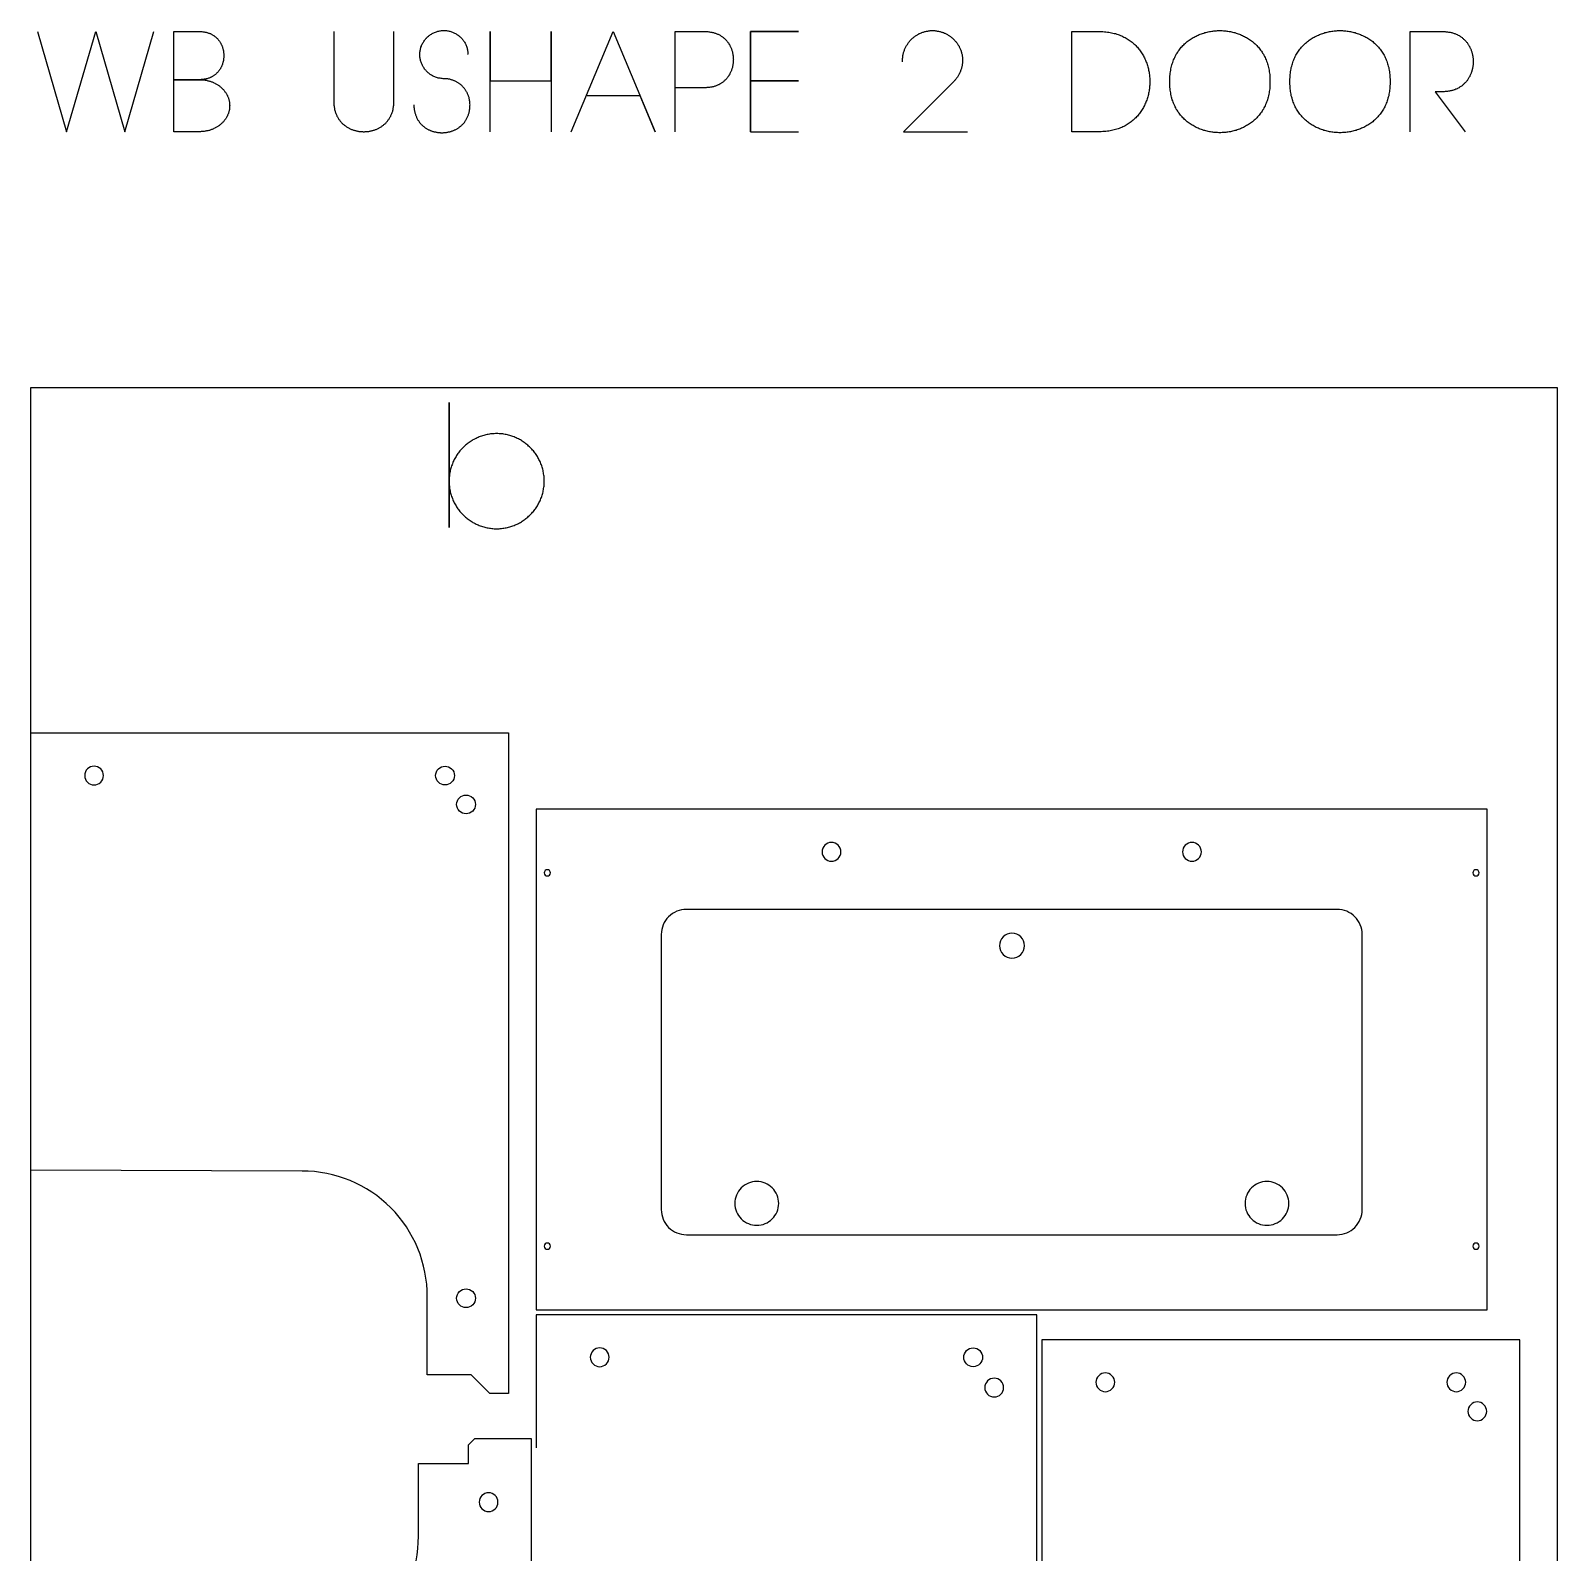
# Model space of a CAD drawing. Extents: x -841 to 6211, y -469 to 2808.
# Drawn here: x 2499 to 3719, y 1509 to 2725 of the extents above; entities that cross this region are included whole.
import ezdxf

# ---------------------------------------------------------------- set-up
doc = ezdxf.new("R2010")
doc.units = 0
for name, color, linetype in [('DEFAULT_LAYER', 1, 'CONTINUOUS'), ('T5_LOGOLAYER_2', 18, 'CONTINUOUS'), ('T5_LOGOLAYER_20', 18, 'CONTINUOUS')]:
    doc.layers.add(name, color=color, linetype=linetype)

msp = doc.modelspace()

# ---------------------------------------------------------------- linework, layer by layer
at = {"layer": 'DEFAULT_LAYER'}
msp.add_lwpolyline([(2498.7, 2164), (2880.7, 2164), (2880.7, 1636), (2865.7, 1636), (2850.7, 1651), (2815.7, 1651), (2815.7, 1713.5, 0.415484), (2715.7, 1813.9), (2498.7, 1814.6)], format="xyb", dxfattribs=at)
for points in [[(2549.5, 2137.5, 0.414214), (2542, 2130, 0.414214), (2549.5, 2122.5, 0.414214), (2557, 2130, 0.414214)], [(2829.9, 2122.5, -0.414214), (2822.4, 2130, -0.414214), (2829.9, 2137.5, -0.414214), (2837.4, 2130, -0.414214)], [(2846.7, 2099.4, -0.414214), (2839.2, 2106.9, -0.414214), (2846.7, 2114.4, -0.414214), (2854.2, 2106.9, -0.414214)], [(3138.7, 2076.5, 0.414214), (3131.2, 2069, 0.414214), (3138.7, 2061.5, 0.414214), (3146.2, 2069, 0.414214)], [(3426.7, 2076.5, 0.414214), (3419.2, 2069, 0.414214), (3426.7, 2061.5, 0.414214), (3434.2, 2069, 0.414214)], [(2911.7, 2054.7, 0.414214), (2909.2, 2052.2, 0.414214), (2911.7, 2049.7, 0.414214), (2914.2, 2052.2, 0.414214)], [(3653.7, 2054.7, 0.414214), (3651.2, 2052.2, 0.414214), (3653.7, 2049.7, 0.414214), (3656.2, 2052.2, 0.414214)], [(3022.8, 1763), (3542.7, 1763, 0.414214), (3562.7, 1783), (3562.7, 2003, 0.415222), (3542.7, 2023), (3022.7, 2023, 0.414214), (3002.7, 2003), (3002.7, 1783, 0.415288)], [(3282.9, 2004, 0.414214), (3272.9, 1994, 0.414214), (3282.9, 1984, 0.414214), (3292.9, 1994, 0.414214)], [(3079, 1805.5, 0.414214), (3061.5, 1788, 0.414214), (3079, 1770.5, 0.414214), (3096.5, 1788, 0.414214)], [(3486.6, 1805.5, 0.414214), (3469.1, 1788, 0.414214), (3486.6, 1770.5, 0.414214), (3504.1, 1788, 0.414214)], [(2911.7, 1756.3, 0.414214), (2909.2, 1753.8, 0.414214), (2911.7, 1751.3, 0.414214), (2914.2, 1753.8, 0.414214)], [(3653.7, 1756.3, 0.414214), (3651.2, 1753.8, 0.414214), (3653.7, 1751.3, 0.414214), (3656.2, 1753.8, 0.414214)], [(2846.7, 1704.7, -0.414214), (2839.2, 1712.2, -0.414214), (2846.7, 1719.7, -0.414214), (2854.2, 1712.2, -0.414214)], [(2953.5, 1672.5, 0.414214), (2946, 1665, 0.414214), (2953.5, 1657.5, 0.414214), (2961, 1665, 0.414214)], [(3251.9, 1672.5, -0.414214), (3259.4, 1665, -0.414214), (3251.9, 1657.5, -0.414214), (3244.4, 1665, -0.414214)], [(3268.7, 1648.3, 0.414214), (3261.2, 1640.8, 0.414214), (3268.7, 1633.3, 0.414214), (3276.2, 1640.8, 0.414214)], [(3357.5, 1652.5, 0.414214), (3350, 1645, 0.414214), (3357.5, 1637.5, 0.414214), (3365, 1645, 0.414214)], [(3637.9, 1652.5, 0.414214), (3630.4, 1645, 0.414214), (3637.9, 1637.5, 0.414214), (3645.4, 1645, 0.414214)], [(3654.7, 1629.3, 0.414214), (3647.2, 1621.8, 0.414214), (3654.7, 1614.3, 0.414214), (3662.2, 1621.8, 0.414214)], [(2864.7, 1556.7, 0.414214), (2857.2, 1549.2, 0.414214), (2864.7, 1541.7, 0.414214), (2872.2, 1549.2, 0.414214)]]:
    msp.add_lwpolyline(points, format="xyb", close=True, dxfattribs=at)
for points in [[(2902.7, 1703), (3662.7, 1703), (3662.7, 2103), (2902.7, 2103)], [(3306.7, 1169), (3688.7, 1169), (3688.7, 1679), (3306.7, 1679)]]:
    msp.add_lwpolyline(points, close=True, dxfattribs=at)
msp.add_lwpolyline([(2902.8, 1186), (3302.6, 1186), (3302.7, 1699), (2902.7, 1699), (2902.7, 1592.7)], dxfattribs=at)
at = {"layer": 'T5_LOGOLAYER_2'}
for points in [[(2504.4, 2724.6), (2527.6, 2644.6), (2550.8, 2724.6), (2574, 2644.6), (2597.2, 2724.6)], [(2741.1, 2724.6), (2741.1, 2668.6), (2741.1, 2667.9), (2741.1, 2667.2), (2741.1, 2666.4), (2741.2, 2665.7), (2741.3, 2665), (2741.4, 2664.3), (2741.5, 2663.7), (2741.6, 2663), (2741.7, 2662.4), (2741.9, 2661.7), (2742.1, 2661.1), (2742.2, 2660.5), (2742.4, 2659.9), (2742.7, 2659.3), (2742.9, 2658.7), (2743.1, 2658.1), (2743.4, 2657.6), (2743.6, 2657), (2743.9, 2656.5), (2744.2, 2656), (2744.5, 2655.5), (2744.8, 2655), (2745.1, 2654.5), (2745.5, 2654), (2745.8, 2653.5), (2746.2, 2653.1), (2746.6, 2652.6), (2746.9, 2652.2), (2747.3, 2651.8), (2747.7, 2651.4), (2748.1, 2651), (2748.6, 2650.6), (2749, 2650.3), (2749.4, 2649.9), (2749.9, 2649.6), (2750.3, 2649.2), (2750.8, 2648.9), (2751.2, 2648.6), (2751.7, 2648.3), (2752.2, 2648), (2752.7, 2647.7), (2753.2, 2647.5), (2753.7, 2647.2), (2754.2, 2647), (2754.7, 2646.7), (2755.2, 2646.5), (2755.7, 2646.3), (2756.2, 2646.1), (2756.8, 2645.9), (2757.3, 2645.8), (2757.8, 2645.6), (2758.4, 2645.5), (2758.9, 2645.3), (2759.5, 2645.2), (2760, 2645.1), (2760.6, 2645), (2761.1, 2644.9), (2761.7, 2644.8), (2762.2, 2644.8), (2762.8, 2644.7), (2763.4, 2644.7), (2763.9, 2644.7), (2764.5, 2644.6), (2765.1, 2644.6), (2765.6, 2644.6), (2766.2, 2644.7), (2766.7, 2644.7), (2767.3, 2644.7), (2767.9, 2644.8), (2768.4, 2644.8), (2769, 2644.9), (2769.5, 2645), (2770.1, 2645.1), (2770.6, 2645.2), (2771.2, 2645.3), (2771.7, 2645.5), (2772.3, 2645.6), (2772.8, 2645.8), (2773.3, 2645.9), (2773.9, 2646.1), (2774.4, 2646.3), (2774.9, 2646.5), (2775.4, 2646.7), (2775.9, 2647), (2776.4, 2647.2), (2776.9, 2647.5), (2777.4, 2647.7), (2777.9, 2648), (2778.4, 2648.3), (2778.9, 2648.6), (2779.3, 2648.9), (2779.8, 2649.2), (2780.2, 2649.6), (2780.7, 2649.9), (2781.1, 2650.3), (2781.6, 2650.6), (2782, 2651), (2782.4, 2651.4), (2782.8, 2651.8), (2783.2, 2652.2), (2783.5, 2652.6), (2783.9, 2653.1), (2784.3, 2653.5), (2784.6, 2654), (2785, 2654.5), (2785.3, 2655), (2785.6, 2655.5), (2785.9, 2656), (2786.2, 2656.5), (2786.5, 2657), (2786.7, 2657.6), (2787, 2658.1), (2787.2, 2658.7), (2787.5, 2659.3), (2787.7, 2659.9), (2787.9, 2660.5), (2788.1, 2661.1), (2788.2, 2661.7), (2788.4, 2662.4), (2788.5, 2663), (2788.6, 2663.7), (2788.7, 2664.3), (2788.8, 2665), (2788.9, 2665.7), (2789, 2666.4), (2789, 2667.2), (2789, 2667.9), (2789.1, 2668.6), (2789.1, 2724.6)], [(2805.1, 2666.2), (2805.1, 2665.5), (2805.1, 2664.8), (2805.1, 2664.2), (2805.2, 2663.5), (2805.3, 2662.9), (2805.3, 2662.2), (2805.4, 2661.6), (2805.6, 2661), (2805.7, 2660.4), (2805.8, 2659.8), (2806, 2659.2), (2806.2, 2658.6), (2806.3, 2658.1), (2806.5, 2657.5), (2806.8, 2657), (2807, 2656.4), (2807.2, 2655.9), (2807.5, 2655.4), (2807.7, 2654.9), (2808, 2654.4), (2808.3, 2653.9), (2808.6, 2653.5), (2808.9, 2653), (2809.2, 2652.6), (2809.5, 2652.1), (2809.8, 2651.7), (2810.2, 2651.3), (2810.5, 2650.9), (2810.9, 2650.5), (2811.3, 2650.1), (2811.7, 2649.8), (2812.1, 2649.4), (2812.5, 2649.1), (2812.9, 2648.7), (2813.3, 2648.4), (2813.7, 2648.1), (2814.1, 2647.8), (2814.6, 2647.5), (2815, 2647.2), (2815.4, 2647), (2815.9, 2646.7), (2816.4, 2646.5), (2816.8, 2646.2), (2817.3, 2646), (2817.8, 2645.8), (2818.3, 2645.6), (2818.7, 2645.4), (2819.2, 2645.2), (2819.7, 2645.1), (2820.2, 2644.9), (2820.7, 2644.8), (2821.2, 2644.6), (2821.7, 2644.5), (2822.2, 2644.4), (2822.8, 2644.3), (2823.3, 2644.2), (2823.8, 2644.1), (2824.3, 2644), (2824.8, 2644), (2825.4, 2643.9), (2825.9, 2643.9), (2826.4, 2643.8), (2826.9, 2643.8), (2827.5, 2643.8), (2828, 2643.8), (2828.5, 2643.8), (2829, 2643.9), (2829.6, 2643.9), (2830.1, 2644), (2830.6, 2644), (2831.1, 2644.1), (2831.6, 2644.2), (2832.1, 2644.3), (2832.7, 2644.4), (2833.2, 2644.5), (2833.7, 2644.6), (2834.2, 2644.8), (2834.7, 2644.9), (2835.2, 2645.1), (2835.7, 2645.2), (2836.2, 2645.4), (2836.7, 2645.6), (2837.1, 2645.8), (2837.6, 2646), (2838.1, 2646.2), (2838.5, 2646.5), (2839, 2646.7), (2839.5, 2647), (2839.9, 2647.2), (2840.4, 2647.5), (2840.8, 2647.8), (2841.2, 2648.1), (2841.6, 2648.4), (2842, 2648.7), (2842.5, 2649.1), (2842.9, 2649.4), (2843.2, 2649.8), (2843.6, 2650.1), (2844, 2650.5), (2844.4, 2650.9), (2844.7, 2651.3), (2845.1, 2651.7), (2845.4, 2652.1), (2845.7, 2652.6), (2846, 2653), (2846.3, 2653.5), (2846.6, 2653.9), (2846.9, 2654.4), (2847.2, 2654.9), (2847.4, 2655.4), (2847.7, 2655.9), (2847.9, 2656.4), (2848.2, 2657), (2848.4, 2657.5), (2848.6, 2658.1), (2848.7, 2658.6), (2848.9, 2659.2), (2849.1, 2659.8), (2849.2, 2660.4), (2849.4, 2661), (2849.5, 2661.6), (2849.6, 2662.2), (2849.7, 2662.9), (2849.7, 2663.5), (2849.8, 2664.2), (2849.8, 2664.8), (2849.8, 2665.5), (2849.9, 2666.2), (2849.8, 2666.8), (2849.8, 2667.3), (2849.8, 2667.8), (2849.7, 2668.4), (2849.7, 2668.9), (2849.6, 2669.4), (2849.5, 2669.9), (2849.4, 2670.4), (2849.3, 2670.9), (2849.2, 2671.4), (2849.1, 2671.9), (2848.9, 2672.4), (2848.8, 2672.9), (2848.6, 2673.4), (2848.4, 2673.9), (2848.2, 2674.3), (2848, 2674.8), (2847.8, 2675.3), (2847.6, 2675.7), (2847.4, 2676.2), (2847.1, 2676.6), (2846.9, 2677), (2846.6, 2677.4), (2846.3, 2677.9), (2846, 2678.3), (2845.7, 2678.7), (2845.4, 2679.1), (2845.1, 2679.5), (2844.8, 2679.9), (2844.5, 2680.2), (2844.1, 2680.6), (2843.8, 2680.9), (2843.4, 2681.3), (2843.1, 2681.6), (2842.7, 2682), (2842.3, 2682.3), (2841.9, 2682.6), (2841.5, 2682.9), (2841.1, 2683.2), (2840.7, 2683.5), (2840.3, 2683.8), (2839.8, 2684), (2839.4, 2684.3), (2839, 2684.5), (2838.5, 2684.8), (2838.1, 2685), (2837.6, 2685.2), (2837.2, 2685.4), (2836.7, 2685.6), (2836.2, 2685.8), (2835.7, 2685.9), (2835.2, 2686.1), (2834.8, 2686.2), (2834.3, 2686.4), (2833.8, 2686.5), (2833.2, 2686.6), (2832.7, 2686.7), (2832.2, 2686.8), (2831.7, 2686.9), (2831.2, 2686.9), (2830.7, 2687), (2830.1, 2687), (2829.6, 2687), (2829.1, 2687), (2828.7, 2687), (2828.3, 2687), (2827.5, 2687.1), (2826.7, 2687.2), (2825.9, 2687.3), (2825.2, 2687.4), (2824.5, 2687.5), (2823.8, 2687.7), (2823.1, 2687.9), (2822.4, 2688.2), (2821.7, 2688.4), (2821, 2688.7), (2820.4, 2689), (2819.8, 2689.3), (2819.2, 2689.7), (2818.6, 2690.1), (2818, 2690.4), (2817.4, 2690.9), (2816.9, 2691.3), (2816.4, 2691.7), (2815.9, 2692.2), (2815.4, 2692.7), (2814.9, 2693.2), (2814.5, 2693.7), (2814, 2694.2), (2813.6, 2694.7), (2813.2, 2695.3), (2812.9, 2695.9), (2812.5, 2696.5), (2812.2, 2697), (2811.9, 2697.6), (2811.6, 2698.3), (2811.3, 2698.9), (2811, 2699.5), (2810.8, 2700.2), (2810.6, 2700.8), (2810.4, 2701.5), (2810.3, 2702.1), (2810.1, 2702.8), (2810, 2703.4), (2809.9, 2704.1), (2809.9, 2704.8), (2809.8, 2705.5), (2809.8, 2706.2), (2809.8, 2706.9), (2809.8, 2707.5), (2809.9, 2708.2), (2810, 2708.9), (2810.1, 2709.6), (2810.2, 2710.3), (2810.4, 2711), (2810.5, 2711.6), (2810.7, 2712.3), (2811, 2713), (2811.2, 2713.6), (2811.5, 2714.3), (2811.9, 2714.9), (2812.2, 2715.6), (2812.6, 2716.2), (2813, 2716.8), (2813.4, 2717.5), (2813.9, 2718.1), (2814.4, 2718.7), (2814.6, 2719), (2814.9, 2719.3), (2815.2, 2719.5), (2815.5, 2719.8), (2815.7, 2720.1), (2816, 2720.4), (2816.6, 2720.9), (2817.2, 2721.4), (2817.8, 2721.9), (2818.4, 2722.3), (2819.1, 2722.7), (2819.7, 2723.1), (2820.3, 2723.4), (2821, 2723.7), (2821.6, 2724), (2822.3, 2724.3), (2823, 2724.5), (2823.7, 2724.7), (2824.3, 2724.9), (2825, 2725.1), (2825.7, 2725.2), (2826.4, 2725.3), (2827.1, 2725.4), (2827.7, 2725.5), (2828.4, 2725.5), (2829.1, 2725.5), (2829.8, 2725.5), (2830.5, 2725.4), (2831.2, 2725.4), (2831.8, 2725.3), (2832.5, 2725.2), (2833.2, 2725), (2833.8, 2724.9), (2834.5, 2724.7), (2835.1, 2724.5), (2835.8, 2724.2), (2836.4, 2724), (2837, 2723.7), (2837.6, 2723.4), (2838.2, 2723.1), (2838.8, 2722.8), (2839.4, 2722.4), (2840, 2722.1), (2840.5, 2721.7), (2841.1, 2721.2), (2841.6, 2720.8), (2842.1, 2720.4), (2842.6, 2719.9), (2843.1, 2719.4), (2843.6, 2718.9), (2844, 2718.4), (2844.4, 2717.8), (2844.8, 2717.3), (2845.2, 2716.7), (2845.6, 2716.1), (2845.9, 2715.5), (2846.3, 2714.9), (2846.6, 2714.2), (2846.9, 2713.6), (2847.1, 2712.9), (2847.3, 2712.2), (2847.6, 2711.5), (2847.7, 2710.8), (2847.9, 2710.1), (2848, 2709.3), (2848.1, 2708.6), (2848.2, 2707.8), (2848.2, 2707.4), (2848.2, 2707), (2848.2, 2706.6), (2848.3, 2706.2)], [(2865.9, 2644.6), (2865.9, 2724.6), (2865.9, 2685.4), (2914.7, 2685.4), (2914.7, 2724.6), (2914.7, 2644.6)], [(2930.7, 2644.6), (2964.3, 2724.6), (2997.9, 2644.6), (2985.9, 2673.4), (2943.5, 2673.4)], [(3013.9, 2644.6), (3013.9, 2724.6), (3037.9, 2724.6), (3038.5, 2724.6), (3039.2, 2724.6), (3039.9, 2724.6), (3040.6, 2724.5), (3041.2, 2724.4), (3041.9, 2724.3), (3042.5, 2724.2), (3043.1, 2724.1), (3043.7, 2724), (3044.3, 2723.8), (3044.9, 2723.7), (3045.5, 2723.5), (3046, 2723.3), (3046.6, 2723.1), (3047.1, 2722.9), (3047.7, 2722.7), (3048.2, 2722.5), (3048.7, 2722.2), (3049.2, 2722), (3049.7, 2721.7), (3050.1, 2721.4), (3050.6, 2721.1), (3051.1, 2720.8), (3051.5, 2720.5), (3051.9, 2720.2), (3052.4, 2719.8), (3052.8, 2719.5), (3053.2, 2719.1), (3053.6, 2718.8), (3053.9, 2718.4), (3054.3, 2718), (3054.7, 2717.6), (3055, 2717.2), (3055.3, 2716.8), (3055.7, 2716.4), (3056, 2716), (3056.3, 2715.6), (3056.6, 2715.1), (3056.8, 2714.7), (3057.1, 2714.2), (3057.4, 2713.8), (3057.6, 2713.3), (3057.8, 2712.9), (3058.1, 2712.4), (3058.3, 2711.9), (3058.5, 2711.4), (3058.7, 2710.9), (3058.9, 2710.5), (3059, 2710), (3059.2, 2709.5), (3059.3, 2709), (3059.5, 2708.5), (3059.6, 2707.9), (3059.7, 2707.4), (3059.8, 2706.9), (3059.9, 2706.4), (3060, 2705.9), (3060.1, 2705.4), (3060.1, 2704.8), (3060.2, 2704.3), (3060.2, 2703.8), (3060.2, 2703.3), (3060.2, 2702.8), (3060.3, 2702.2), (3060.2, 2701.7), (3060.2, 2701.2), (3060.2, 2700.7), (3060.2, 2700.1), (3060.1, 2699.6), (3060.1, 2699.1), (3060, 2698.6), (3059.9, 2698), (3059.8, 2697.5), (3059.7, 2697), (3059.6, 2696.5), (3059.5, 2696), (3059.3, 2695.5), (3059.2, 2695), (3059, 2694.5), (3058.9, 2694), (3058.7, 2693.5), (3058.5, 2693), (3058.3, 2692.5), (3058.1, 2692.1), (3057.8, 2691.6), (3057.6, 2691.1), (3057.4, 2690.7), (3057.1, 2690.2), (3056.8, 2689.8), (3056.6, 2689.3), (3056.3, 2688.9), (3056, 2688.5), (3055.7, 2688), (3055.3, 2687.6), (3055, 2687.2), (3054.7, 2686.8), (3054.3, 2686.4), (3053.9, 2686.1), (3053.6, 2685.7), (3053.2, 2685.3), (3052.8, 2685), (3052.4, 2684.6), (3051.9, 2684.3), (3051.5, 2684), (3051.1, 2683.6), (3050.6, 2683.3), (3050.1, 2683), (3049.7, 2682.8), (3049.2, 2682.5), (3048.7, 2682.2), (3048.2, 2682), (3047.7, 2681.8), (3047.1, 2681.5), (3046.6, 2681.3), (3046, 2681.1), (3045.5, 2680.9), (3044.9, 2680.8), (3044.3, 2680.6), (3043.7, 2680.5), (3043.1, 2680.3), (3042.5, 2680.2), (3041.9, 2680.1), (3041.2, 2680), (3040.6, 2680), (3039.9, 2679.9), (3039.2, 2679.9), (3038.5, 2679.8), (3037.9, 2679.8), (3013.9, 2679.8)], [(3073.9, 2644.6), (3073.9, 2724.6), (3112.3, 2724.6), (3073.9, 2724.6), (3073.9, 2685.4), (3112.3, 2685.4), (3073.9, 2685.4), (3073.9, 2644.6), (3112.3, 2644.6)], [(3195.5, 2700.6), (3195.4, 2701.3), (3195.4, 2701.9), (3195.5, 2702.5), (3195.5, 2703.1), (3195.6, 2703.8), (3195.6, 2704.4), (3195.7, 2705), (3195.8, 2705.6), (3195.9, 2706.2), (3196, 2706.8), (3196.2, 2707.4), (3196.3, 2708), (3196.5, 2708.5), (3196.7, 2709.1), (3196.9, 2709.7), (3197.1, 2710.2), (3197.3, 2710.8), (3197.6, 2711.3), (3197.8, 2711.9), (3198.1, 2712.4), (3198.4, 2712.9), (3198.7, 2713.4), (3199, 2713.9), (3199.3, 2714.4), (3199.6, 2714.9), (3199.9, 2715.4), (3200.3, 2715.9), (3200.6, 2716.3), (3201, 2716.8), (3201.4, 2717.2), (3201.8, 2717.7), (3202.2, 2718.1), (3202.6, 2718.5), (3203, 2718.9), (3203.5, 2719.3), (3203.9, 2719.7), (3204.4, 2720.1), (3204.8, 2720.5), (3205.3, 2720.8), (3205.8, 2721.2), (3206.3, 2721.5), (3206.8, 2721.8), (3207.3, 2722.1), (3207.8, 2722.4), (3208.3, 2722.7), (3208.8, 2723), (3209.4, 2723.2), (3209.9, 2723.5), (3210.5, 2723.7), (3211, 2723.9), (3211.6, 2724.1), (3212.2, 2724.3), (3212.7, 2724.5), (3213.3, 2724.6), (3213.9, 2724.8), (3214.5, 2724.9), (3215.1, 2725), (3215.7, 2725.1), (3216.3, 2725.2), (3216.9, 2725.3), (3217.6, 2725.4), (3218.2, 2725.4), (3218.8, 2725.4), (3219.5, 2725.4), (3220.1, 2725.4), (3220.7, 2725.4), (3221.3, 2725.4), (3221.9, 2725.3), (3222.5, 2725.2), (3223.1, 2725.1), (3223.7, 2725.1), (3224.3, 2724.9), (3224.9, 2724.8), (3225.4, 2724.7), (3226, 2724.5), (3226.6, 2724.3), (3227.1, 2724.2), (3227.7, 2724), (3228.3, 2723.8), (3228.8, 2723.5), (3229.3, 2723.3), (3229.9, 2723.1), (3230.4, 2722.8), (3230.9, 2722.5), (3231.4, 2722.2), (3231.9, 2721.9), (3232.4, 2721.6), (3232.9, 2721.3), (3233.3, 2721), (3233.8, 2720.7), (3234.3, 2720.3), (3234.7, 2719.9), (3235.2, 2719.6), (3235.6, 2719.2), (3236, 2718.8), (3236.4, 2718.4), (3236.8, 2718), (3237.2, 2717.6), (3237.6, 2717.1), (3238, 2716.7), (3238.3, 2716.2), (3238.7, 2715.8), (3239, 2715.3), (3239.4, 2714.8), (3239.7, 2714.4), (3240, 2713.9), (3240.3, 2713.4), (3240.6, 2712.9), (3240.8, 2712.4), (3241.1, 2711.8), (3241.3, 2711.3), (3241.6, 2710.8), (3241.8, 2710.2), (3242, 2709.7), (3242.2, 2709.1), (3242.4, 2708.6), (3242.5, 2708), (3242.7, 2707.4), (3242.8, 2706.8), (3243, 2706.3), (3243.1, 2705.7), (3243.2, 2705.1), (3243.3, 2704.5), (3243.3, 2703.9), (3243.4, 2703.3), (3243.4, 2702.7), (3243.4, 2702), (3243.5, 2701.4), (3243.4, 2700.8), (3243.4, 2700.2), (3243.4, 2699.7), (3243.3, 2699.1), (3243.2, 2698.5), (3243.1, 2697.9), (3243, 2697.3), (3242.9, 2696.8), (3242.8, 2696.2), (3242.6, 2695.6), (3242.5, 2695.1), (3242.3, 2694.5), (3242.1, 2694), (3241.9, 2693.4), (3241.7, 2692.9), (3241.5, 2692.3), (3241.3, 2691.8), (3241, 2691.3), (3240.7, 2690.7), (3240.5, 2690.2), (3240.2, 2689.7), (3239.9, 2689.2), (3239.6, 2688.7), (3239.3, 2688.2), (3238.9, 2687.8), (3238.6, 2687.3), (3238.2, 2686.8), (3237.8, 2686.4), (3237.5, 2685.9), (3237.1, 2685.5), (3236.7, 2685), (3236.3, 2684.6), (3196.3, 2644.6), (3247.5, 2644.6)], [(3601, 2644.6), (3601, 2724.6), (3627.4, 2724.6), (3628.1, 2724.6), (3628.9, 2724.6), (3629.6, 2724.5), (3630.3, 2724.5), (3631, 2724.4), (3631.7, 2724.3), (3632.4, 2724.2), (3633, 2724.1), (3633.7, 2723.9), (3634.3, 2723.8), (3634.9, 2723.6), (3635.6, 2723.4), (3636.2, 2723.2), (3636.8, 2723), (3637.3, 2722.8), (3637.9, 2722.6), (3638.5, 2722.3), (3639, 2722), (3639.5, 2721.8), (3640.1, 2721.5), (3640.6, 2721.2), (3641.1, 2720.9), (3641.6, 2720.5), (3642, 2720.2), (3642.5, 2719.8), (3642.9, 2719.5), (3643.4, 2719.1), (3643.8, 2718.7), (3644.2, 2718.4), (3644.6, 2718), (3645, 2717.5), (3645.4, 2717.1), (3645.8, 2716.7), (3646.1, 2716.3), (3646.5, 2715.8), (3646.8, 2715.4), (3647.1, 2714.9), (3647.4, 2714.4), (3647.7, 2714), (3648, 2713.5), (3648.3, 2713), (3648.6, 2712.5), (3648.8, 2712), (3649.1, 2711.5), (3649.3, 2711), (3649.5, 2710.5), (3649.7, 2710), (3649.9, 2709.4), (3650.1, 2708.9), (3650.3, 2708.4), (3650.4, 2707.8), (3650.6, 2707.3), (3650.7, 2706.8), (3650.8, 2706.2), (3650.9, 2705.7), (3651, 2705.1), (3651.1, 2704.5), (3651.2, 2704), (3651.3, 2703.4), (3651.3, 2702.9), (3651.3, 2702.3), (3651.4, 2701.8), (3651.4, 2701.2), (3651.4, 2700.6), (3651.4, 2700.1), (3651.4, 2699.5), (3651.3, 2698.9), (3651.3, 2698.4), (3651.3, 2697.8), (3651.2, 2697.3), (3651.1, 2696.7), (3651, 2696.2), (3650.9, 2695.6), (3650.8, 2695), (3650.7, 2694.5), (3650.6, 2694), (3650.4, 2693.4), (3650.3, 2692.9), (3650.1, 2692.3), (3649.9, 2691.8), (3649.7, 2691.3), (3649.5, 2690.8), (3649.3, 2690.3), (3649.1, 2689.7), (3648.8, 2689.2), (3648.6, 2688.7), (3648.3, 2688.2), (3648, 2687.8), (3647.7, 2687.3), (3647.4, 2686.8), (3647.1, 2686.3), (3646.8, 2685.9), (3646.5, 2685.4), (3646.1, 2685), (3645.8, 2684.6), (3645.4, 2684.1), (3645, 2683.7), (3644.6, 2683.3), (3644.2, 2682.9), (3643.8, 2682.5), (3643.4, 2682.1), (3642.9, 2681.8), (3642.5, 2681.4), (3642, 2681.1), (3641.6, 2680.7), (3641.1, 2680.4), (3640.6, 2680.1), (3640.1, 2679.8), (3639.5, 2679.5), (3639, 2679.2), (3638.5, 2678.9), (3637.9, 2678.7), (3637.3, 2678.5), (3636.8, 2678.2), (3636.2, 2678), (3635.6, 2677.8), (3634.9, 2677.6), (3634.3, 2677.5), (3633.7, 2677.3), (3633, 2677.2), (3632.4, 2677), (3631.7, 2676.9), (3631, 2676.8), (3630.3, 2676.8), (3629.6, 2676.7), (3628.9, 2676.7), (3628.1, 2676.6), (3627.4, 2676.6), (3621, 2676.6), (3645, 2644.6)]]:
    msp.add_lwpolyline(points, dxfattribs=at)
for points in [[(2613.2, 2644.6), (2613.2, 2724.6), (2634, 2724.6), (2634.6, 2724.6), (2635.1, 2724.6), (2635.7, 2724.6), (2636.3, 2724.5), (2636.8, 2724.5), (2637.4, 2724.4), (2637.9, 2724.3), (2638.5, 2724.2), (2639, 2724.1), (2639.5, 2724), (2640, 2723.8), (2640.5, 2723.7), (2641, 2723.5), (2641.4, 2723.3), (2641.9, 2723.2), (2642.4, 2723), (2642.8, 2722.8), (2643.2, 2722.6), (2643.7, 2722.3), (2644.1, 2722.1), (2644.5, 2721.9), (2644.9, 2721.6), (2645.3, 2721.4), (2645.7, 2721.1), (2646, 2720.8), (2646.4, 2720.5), (2646.7, 2720.2), (2647.1, 2719.9), (2647.4, 2719.6), (2647.7, 2719.3), (2648.1, 2719), (2648.4, 2718.6), (2648.7, 2718.3), (2648.9, 2717.9), (2649.2, 2717.6), (2649.5, 2717.2), (2649.7, 2716.9), (2650, 2716.5), (2650.2, 2716.1), (2650.5, 2715.7), (2650.7, 2715.3), (2650.9, 2714.9), (2651.1, 2714.5), (2651.3, 2714.1), (2651.5, 2713.7), (2651.6, 2713.3), (2651.8, 2712.9), (2652, 2712.5), (2652.1, 2712.1), (2652.2, 2711.6), (2652.4, 2711.2), (2652.5, 2710.8), (2652.6, 2710.3), (2652.7, 2709.9), (2652.8, 2709.5), (2652.9, 2709), (2652.9, 2708.6), (2653, 2708.1), (2653, 2707.7), (2653.1, 2707.2), (2653.1, 2706.8), (2653.1, 2706.3), (2653.2, 2705.9), (2653.2, 2705.4), (2653.2, 2705), (2653.1, 2704.5), (2653.1, 2704.1), (2653.1, 2703.6), (2653, 2703.2), (2653, 2702.7), (2652.9, 2702.3), (2652.9, 2701.8), (2652.8, 2701.4), (2652.7, 2701), (2652.6, 2700.5), (2652.5, 2700.1), (2652.4, 2699.7), (2652.2, 2699.2), (2652.1, 2698.8), (2652, 2698.4), (2651.8, 2698), (2651.6, 2697.5), (2651.5, 2697.1), (2651.3, 2696.7), (2651.1, 2696.3), (2650.9, 2695.9), (2650.7, 2695.5), (2650.5, 2695.1), (2650.2, 2694.7), (2650, 2694.4), (2649.7, 2694), (2649.5, 2693.6), (2649.2, 2693.3), (2648.9, 2692.9), (2648.7, 2692.6), (2648.4, 2692.2), (2648.1, 2691.9), (2647.7, 2691.6), (2647.4, 2691.2), (2647.1, 2690.9), (2646.7, 2690.6), (2646.4, 2690.3), (2646, 2690), (2645.7, 2689.8), (2645.3, 2689.5), (2644.9, 2689.2), (2644.5, 2689), (2644.1, 2688.7), (2643.7, 2688.5), (2643.2, 2688.3), (2642.8, 2688.1), (2642.4, 2687.9), (2641.9, 2687.7), (2641.4, 2687.5), (2641, 2687.3), (2640.5, 2687.2), (2640, 2687), (2639.5, 2686.9), (2639, 2686.8), (2638.5, 2686.7), (2637.9, 2686.6), (2637.4, 2686.5), (2636.8, 2686.4), (2636.3, 2686.3), (2635.7, 2686.3), (2635.1, 2686.3), (2634.6, 2686.2), (2634, 2686.2), (2613.2, 2686.2), (2634, 2686.2), (2634.6, 2686.2), (2635.2, 2686.2), (2635.8, 2686.2), (2636.4, 2686.1), (2637, 2686.1), (2637.6, 2686), (2638.2, 2685.9), (2638.8, 2685.8), (2639.4, 2685.7), (2639.9, 2685.6), (2640.5, 2685.4), (2641.1, 2685.3), (2641.6, 2685.1), (2642.2, 2685), (2642.7, 2684.8), (2643.3, 2684.6), (2643.8, 2684.4), (2644.3, 2684.2), (2644.8, 2684), (2645.3, 2683.7), (2645.9, 2683.5), (2646.3, 2683.2), (2646.8, 2683), (2647.3, 2682.7), (2647.8, 2682.4), (2648.3, 2682.1), (2648.7, 2681.8), (2649.2, 2681.5), (2649.6, 2681.2), (2650, 2680.8), (2650.4, 2680.5), (2650.9, 2680.1), (2651.3, 2679.8), (2651.6, 2679.4), (2652, 2679), (2652.4, 2678.7), (2652.8, 2678.3), (2653.1, 2677.9), (2653.4, 2677.5), (2653.8, 2677.1), (2654.1, 2676.6), (2654.4, 2676.2), (2654.7, 2675.8), (2655, 2675.3), (2655.2, 2674.9), (2655.5, 2674.4), (2655.7, 2674), (2656, 2673.5), (2656.2, 2673.1), (2656.4, 2672.6), (2656.6, 2672.1), (2656.8, 2671.6), (2656.9, 2671.1), (2657.1, 2670.6), (2657.2, 2670.1), (2657.4, 2669.6), (2657.5, 2669.1), (2657.6, 2668.6), (2657.7, 2668.1), (2657.7, 2667.6), (2657.8, 2667), (2657.8, 2666.5), (2657.8, 2666), (2657.9, 2665.4), (2657.8, 2664.9), (2657.8, 2664.4), (2657.8, 2663.8), (2657.7, 2663.3), (2657.7, 2662.8), (2657.6, 2662.3), (2657.5, 2661.7), (2657.4, 2661.2), (2657.2, 2660.7), (2657.1, 2660.2), (2656.9, 2659.7), (2656.8, 2659.2), (2656.6, 2658.8), (2656.4, 2658.3), (2656.2, 2657.8), (2656, 2657.3), (2655.7, 2656.9), (2655.5, 2656.4), (2655.2, 2656), (2655, 2655.5), (2654.7, 2655.1), (2654.4, 2654.6), (2654.1, 2654.2), (2653.8, 2653.8), (2653.4, 2653.4), (2653.1, 2653), (2652.8, 2652.6), (2652.4, 2652.2), (2652, 2651.8), (2651.6, 2651.4), (2651.3, 2651.1), (2650.9, 2650.7), (2650.4, 2650.4), (2650, 2650), (2649.6, 2649.7), (2649.2, 2649.4), (2648.7, 2649.1), (2648.3, 2648.8), (2647.8, 2648.5), (2647.3, 2648.2), (2646.8, 2647.9), (2646.3, 2647.6), (2645.9, 2647.4), (2645.3, 2647.1), (2644.8, 2646.9), (2644.3, 2646.7), (2643.8, 2646.5), (2643.3, 2646.3), (2642.7, 2646.1), (2642.2, 2645.9), (2641.6, 2645.7), (2641.1, 2645.6), (2640.5, 2645.4), (2639.9, 2645.3), (2639.4, 2645.2), (2638.8, 2645), (2638.2, 2645), (2637.6, 2644.9), (2637, 2644.8), (2636.4, 2644.7), (2635.8, 2644.7), (2635.2, 2644.7), (2634.6, 2644.6), (2634, 2644.6)], [(3330.7, 2644.6), (3330.7, 2724.6), (3353.1, 2724.6), (3354.3, 2724.6), (3355.5, 2724.6), (3356.7, 2724.5), (3357.9, 2724.4), (3359.1, 2724.3), (3360.2, 2724.1), (3361.3, 2723.9), (3362.4, 2723.7), (3363.5, 2723.5), (3364.6, 2723.2), (3365.6, 2723), (3366.6, 2722.6), (3367.7, 2722.3), (3368.6, 2722), (3369.6, 2721.6), (3370.6, 2721.2), (3371.5, 2720.8), (3372.4, 2720.3), (3373.3, 2719.9), (3374.1, 2719.4), (3375, 2718.9), (3375.8, 2718.3), (3376.6, 2717.8), (3377.4, 2717.2), (3378.2, 2716.7), (3379, 2716.1), (3379.7, 2715.4), (3380.4, 2714.8), (3381.1, 2714.2), (3381.8, 2713.5), (3382.4, 2712.8), (3383.1, 2712.1), (3383.7, 2711.4), (3384.3, 2710.7), (3384.8, 2710), (3385.4, 2709.2), (3385.9, 2708.4), (3386.5, 2707.7), (3386.9, 2706.9), (3387.4, 2706.1), (3387.9, 2705.3), (3388.3, 2704.4), (3388.7, 2703.6), (3389.1, 2702.8), (3389.5, 2701.9), (3389.9, 2701.1), (3390.2, 2700.2), (3390.6, 2699.3), (3390.9, 2698.4), (3391.1, 2697.5), (3391.4, 2696.6), (3391.6, 2695.7), (3391.9, 2694.8), (3392.1, 2693.9), (3392.3, 2693), (3392.4, 2692.1), (3392.6, 2691.2), (3392.7, 2690.2), (3392.8, 2689.3), (3392.9, 2688.4), (3393, 2687.4), (3393, 2686.5), (3393, 2685.6), (3393.1, 2684.6), (3393, 2683.7), (3393, 2682.8), (3393, 2681.8), (3392.9, 2680.9), (3392.8, 2679.9), (3392.7, 2679), (3392.6, 2678.1), (3392.4, 2677.2), (3392.3, 2676.2), (3392.1, 2675.3), (3391.9, 2674.4), (3391.6, 2673.5), (3391.4, 2672.6), (3391.1, 2671.7), (3390.9, 2670.8), (3390.6, 2669.9), (3390.2, 2669.1), (3389.9, 2668.2), (3389.5, 2667.3), (3389.1, 2666.5), (3388.7, 2665.6), (3388.3, 2664.8), (3387.9, 2664), (3387.4, 2663.2), (3386.9, 2662.4), (3386.5, 2661.6), (3385.9, 2660.8), (3385.4, 2660.1), (3384.8, 2659.3), (3384.3, 2658.6), (3383.7, 2657.8), (3383.1, 2657.1), (3382.4, 2656.4), (3381.8, 2655.8), (3381.1, 2655.1), (3380.4, 2654.4), (3379.7, 2653.8), (3379, 2653.2), (3378.2, 2652.6), (3377.4, 2652), (3376.6, 2651.4), (3375.8, 2650.9), (3375, 2650.4), (3374.1, 2649.9), (3373.3, 2649.4), (3372.4, 2648.9), (3371.5, 2648.5), (3370.6, 2648.1), (3369.6, 2647.7), (3368.6, 2647.3), (3367.7, 2646.9), (3366.6, 2646.6), (3365.6, 2646.3), (3364.6, 2646), (3363.5, 2645.8), (3362.4, 2645.5), (3361.3, 2645.3), (3360.2, 2645.1), (3359.1, 2645), (3357.9, 2644.9), (3356.7, 2644.8), (3355.5, 2644.7), (3354.3, 2644.6), (3353.1, 2644.6)], [(3489, 2683.8), (3489, 2682.6), (3488.9, 2681.4), (3488.9, 2680.2), (3488.8, 2679), (3488.6, 2677.8), (3488.5, 2676.7), (3488.3, 2675.6), (3488.1, 2674.5), (3487.9, 2673.4), (3487.6, 2672.3), (3487.3, 2671.3), (3487, 2670.2), (3486.7, 2669.2), (3486.3, 2668.2), (3486, 2667.3), (3485.6, 2666.3), (3485.1, 2665.4), (3484.7, 2664.5), (3484.2, 2663.6), (3483.8, 2662.7), (3483.2, 2661.9), (3482.7, 2661.1), (3482.2, 2660.2), (3481.6, 2659.5), (3481, 2658.7), (3480.4, 2657.9), (3479.8, 2657.2), (3479.2, 2656.5), (3478.5, 2655.8), (3477.9, 2655.1), (3477.2, 2654.5), (3476.5, 2653.8), (3475.8, 2653.2), (3475.1, 2652.6), (3474.3, 2652), (3473.6, 2651.5), (3472.8, 2650.9), (3472, 2650.4), (3471.2, 2649.9), (3470.4, 2649.5), (3469.6, 2649), (3468.8, 2648.6), (3468, 2648.1), (3467.1, 2647.7), (3466.3, 2647.4), (3465.4, 2647), (3464.6, 2646.6), (3463.7, 2646.3), (3462.8, 2646), (3461.9, 2645.7), (3461, 2645.5), (3460.1, 2645.2), (3459.2, 2645), (3458.3, 2644.8), (3457.4, 2644.6), (3456.5, 2644.5), (3455.5, 2644.3), (3454.6, 2644.2), (3453.7, 2644.1), (3452.7, 2644), (3451.8, 2643.9), (3450.9, 2643.9), (3449.9, 2643.8), (3449, 2643.8), (3448.1, 2643.8), (3447.1, 2643.9), (3446.2, 2643.9), (3445.3, 2644), (3444.3, 2644.1), (3443.4, 2644.2), (3442.5, 2644.3), (3441.5, 2644.5), (3440.6, 2644.6), (3439.7, 2644.8), (3438.8, 2645), (3437.9, 2645.2), (3437, 2645.5), (3436.1, 2645.7), (3435.2, 2646), (3434.3, 2646.3), (3433.4, 2646.6), (3432.6, 2647), (3431.7, 2647.4), (3430.9, 2647.7), (3430, 2648.1), (3429.2, 2648.6), (3428.4, 2649), (3427.6, 2649.5), (3426.8, 2649.9), (3426, 2650.4), (3425.2, 2650.9), (3424.4, 2651.5), (3423.7, 2652), (3422.9, 2652.6), (3422.2, 2653.2), (3421.5, 2653.8), (3420.8, 2654.5), (3420.1, 2655.1), (3419.5, 2655.8), (3418.8, 2656.5), (3418.2, 2657.2), (3417.6, 2657.9), (3417, 2658.7), (3416.4, 2659.5), (3415.8, 2660.2), (3415.3, 2661.1), (3414.8, 2661.9), (3414.2, 2662.7), (3413.8, 2663.6), (3413.3, 2664.5), (3412.9, 2665.4), (3412.4, 2666.3), (3412, 2667.3), (3411.7, 2668.2), (3411.3, 2669.2), (3411, 2670.2), (3410.7, 2671.3), (3410.4, 2672.3), (3410.1, 2673.4), (3409.9, 2674.5), (3409.7, 2675.6), (3409.5, 2676.7), (3409.4, 2677.8), (3409.2, 2679), (3409.1, 2680.2), (3409.1, 2681.4), (3409, 2682.6), (3409, 2683.8), (3409, 2685.4), (3409, 2686.7), (3409.1, 2687.9), (3409.1, 2689.1), (3409.2, 2690.3), (3409.4, 2691.4), (3409.5, 2692.6), (3409.7, 2693.7), (3409.9, 2694.8), (3410.1, 2695.9), (3410.4, 2697), (3410.7, 2698), (3411, 2699), (3411.3, 2700), (3411.7, 2701), (3412, 2702), (3412.4, 2702.9), (3412.9, 2703.9), (3413.3, 2704.8), (3413.8, 2705.7), (3414.2, 2706.5), (3414.8, 2707.4), (3415.3, 2708.2), (3415.8, 2709), (3416.4, 2709.8), (3417, 2710.6), (3417.6, 2711.3), (3418.2, 2712.1), (3418.8, 2712.8), (3419.5, 2713.5), (3420.1, 2714.1), (3420.8, 2714.8), (3421.5, 2715.4), (3422.2, 2716), (3422.9, 2716.6), (3423.7, 2717.2), (3424.4, 2717.8), (3425.2, 2718.3), (3426, 2718.8), (3426.8, 2719.3), (3427.6, 2719.8), (3428.4, 2720.3), (3429.2, 2720.7), (3430, 2721.1), (3430.9, 2721.5), (3431.7, 2721.9), (3432.6, 2722.3), (3433.4, 2722.6), (3434.3, 2722.9), (3435.2, 2723.2), (3436.1, 2723.5), (3437, 2723.8), (3437.9, 2724), (3438.8, 2724.2), (3439.7, 2724.5), (3440.6, 2724.6), (3441.5, 2724.8), (3442.5, 2724.9), (3443.4, 2725.1), (3444.3, 2725.2), (3445.3, 2725.3), (3446.2, 2725.3), (3447.1, 2725.4), (3448.1, 2725.4), (3449, 2725.4), (3449.9, 2725.4), (3450.9, 2725.4), (3451.8, 2725.3), (3452.7, 2725.3), (3453.7, 2725.2), (3454.6, 2725.1), (3455.5, 2724.9), (3456.5, 2724.8), (3457.4, 2724.6), (3458.3, 2724.5), (3459.2, 2724.2), (3460.1, 2724), (3461, 2723.8), (3461.9, 2723.5), (3462.8, 2723.2), (3463.7, 2722.9), (3464.6, 2722.6), (3465.4, 2722.3), (3466.3, 2721.9), (3467.1, 2721.5), (3468, 2721.1), (3468.8, 2720.7), (3469.6, 2720.3), (3470.4, 2719.8), (3471.2, 2719.3), (3472, 2718.8), (3472.8, 2718.3), (3473.6, 2717.8), (3474.3, 2717.2), (3475.1, 2716.6), (3475.8, 2716), (3476.5, 2715.4), (3477.2, 2714.8), (3477.9, 2714.1), (3478.5, 2713.5), (3479.2, 2712.8), (3479.8, 2712.1), (3480.4, 2711.3), (3481, 2710.6), (3481.6, 2709.8), (3482.2, 2709), (3482.7, 2708.2), (3483.2, 2707.4), (3483.8, 2706.5), (3484.2, 2705.7), (3484.7, 2704.8), (3485.1, 2703.9), (3485.6, 2702.9), (3486, 2702), (3486.3, 2701), (3486.7, 2700), (3487, 2699), (3487.3, 2698), (3487.6, 2697), (3487.9, 2695.9), (3488.1, 2694.8), (3488.3, 2693.7), (3488.5, 2692.6), (3488.6, 2691.4), (3488.8, 2690.3), (3488.9, 2689.1), (3488.9, 2687.9), (3489, 2686.7), (3489, 2685.4)], [(3585, 2683.8), (3585, 2682.6), (3584.9, 2681.4), (3584.9, 2680.2), (3584.8, 2679), (3584.6, 2677.8), (3584.5, 2676.7), (3584.3, 2675.6), (3584.1, 2674.5), (3583.9, 2673.4), (3583.6, 2672.3), (3583.3, 2671.3), (3583, 2670.2), (3582.7, 2669.2), (3582.3, 2668.2), (3582, 2667.3), (3581.6, 2666.3), (3581.1, 2665.4), (3580.7, 2664.5), (3580.2, 2663.6), (3579.8, 2662.7), (3579.2, 2661.9), (3578.7, 2661.1), (3578.2, 2660.2), (3577.6, 2659.5), (3577, 2658.7), (3576.4, 2657.9), (3575.8, 2657.2), (3575.2, 2656.5), (3574.5, 2655.8), (3573.9, 2655.1), (3573.2, 2654.5), (3572.5, 2653.8), (3571.8, 2653.2), (3571.1, 2652.6), (3570.3, 2652), (3569.6, 2651.5), (3568.8, 2650.9), (3568, 2650.4), (3567.2, 2649.9), (3566.4, 2649.5), (3565.6, 2649), (3564.8, 2648.6), (3564, 2648.1), (3563.1, 2647.7), (3562.3, 2647.4), (3561.4, 2647), (3560.6, 2646.6), (3559.7, 2646.3), (3558.8, 2646), (3557.9, 2645.7), (3557, 2645.5), (3556.1, 2645.2), (3555.2, 2645), (3554.3, 2644.8), (3553.4, 2644.6), (3552.5, 2644.5), (3551.5, 2644.3), (3550.6, 2644.2), (3549.7, 2644.1), (3548.7, 2644), (3547.8, 2643.9), (3546.9, 2643.9), (3545.9, 2643.8), (3545, 2643.8), (3544.1, 2643.8), (3543.1, 2643.9), (3542.2, 2643.9), (3541.3, 2644), (3540.3, 2644.1), (3539.4, 2644.2), (3538.5, 2644.3), (3537.5, 2644.5), (3536.6, 2644.6), (3535.7, 2644.8), (3534.8, 2645), (3533.9, 2645.2), (3533, 2645.5), (3532.1, 2645.7), (3531.2, 2646), (3530.3, 2646.3), (3529.4, 2646.6), (3528.6, 2647), (3527.7, 2647.4), (3526.9, 2647.7), (3526, 2648.1), (3525.2, 2648.6), (3524.4, 2649), (3523.6, 2649.5), (3522.8, 2649.9), (3522, 2650.4), (3521.2, 2650.9), (3520.4, 2651.5), (3519.7, 2652), (3518.9, 2652.6), (3518.2, 2653.2), (3517.5, 2653.8), (3516.8, 2654.5), (3516.1, 2655.1), (3515.5, 2655.8), (3514.8, 2656.5), (3514.2, 2657.2), (3513.6, 2657.9), (3513, 2658.7), (3512.4, 2659.5), (3511.8, 2660.2), (3511.3, 2661.1), (3510.8, 2661.9), (3510.2, 2662.7), (3509.8, 2663.6), (3509.3, 2664.5), (3508.9, 2665.4), (3508.4, 2666.3), (3508, 2667.3), (3507.7, 2668.2), (3507.3, 2669.2), (3507, 2670.2), (3506.7, 2671.3), (3506.4, 2672.3), (3506.1, 2673.4), (3505.9, 2674.5), (3505.7, 2675.6), (3505.5, 2676.7), (3505.4, 2677.8), (3505.2, 2679), (3505.1, 2680.2), (3505.1, 2681.4), (3505, 2682.6), (3505, 2683.8), (3505, 2685.4), (3505, 2686.7), (3505.1, 2687.9), (3505.1, 2689.1), (3505.2, 2690.3), (3505.4, 2691.4), (3505.5, 2692.6), (3505.7, 2693.7), (3505.9, 2694.8), (3506.1, 2695.9), (3506.4, 2697), (3506.7, 2698), (3507, 2699), (3507.3, 2700), (3507.7, 2701), (3508, 2702), (3508.4, 2702.9), (3508.9, 2703.9), (3509.3, 2704.8), (3509.8, 2705.7), (3510.2, 2706.5), (3510.8, 2707.4), (3511.3, 2708.2), (3511.8, 2709), (3512.4, 2709.8), (3513, 2710.6), (3513.6, 2711.3), (3514.2, 2712.1), (3514.8, 2712.8), (3515.5, 2713.5), (3516.1, 2714.1), (3516.8, 2714.8), (3517.5, 2715.4), (3518.2, 2716), (3518.9, 2716.6), (3519.7, 2717.2), (3520.4, 2717.8), (3521.2, 2718.3), (3522, 2718.8), (3522.8, 2719.3), (3523.6, 2719.8), (3524.4, 2720.3), (3525.2, 2720.7), (3526, 2721.1), (3526.9, 2721.5), (3527.7, 2721.9), (3528.6, 2722.3), (3529.4, 2722.6), (3530.3, 2722.9), (3531.2, 2723.2), (3532.1, 2723.5), (3533, 2723.8), (3533.9, 2724), (3534.8, 2724.2), (3535.7, 2724.5), (3536.6, 2724.6), (3537.5, 2724.8), (3538.5, 2724.9), (3539.4, 2725.1), (3540.3, 2725.2), (3541.3, 2725.3), (3542.2, 2725.3), (3543.1, 2725.4), (3544.1, 2725.4), (3545, 2725.4), (3545.9, 2725.4), (3546.9, 2725.4), (3547.8, 2725.3), (3548.7, 2725.3), (3549.7, 2725.2), (3550.6, 2725.1), (3551.5, 2724.9), (3552.5, 2724.8), (3553.4, 2724.6), (3554.3, 2724.5), (3555.2, 2724.2), (3556.1, 2724), (3557, 2723.8), (3557.9, 2723.5), (3558.8, 2723.2), (3559.7, 2722.9), (3560.6, 2722.6), (3561.4, 2722.3), (3562.3, 2721.9), (3563.1, 2721.5), (3564, 2721.1), (3564.8, 2720.7), (3565.6, 2720.3), (3566.4, 2719.8), (3567.2, 2719.3), (3568, 2718.8), (3568.8, 2718.3), (3569.6, 2717.8), (3570.3, 2717.2), (3571.1, 2716.6), (3571.8, 2716), (3572.5, 2715.4), (3573.2, 2714.8), (3573.9, 2714.1), (3574.5, 2713.5), (3575.2, 2712.8), (3575.8, 2712.1), (3576.4, 2711.3), (3577, 2710.6), (3577.6, 2709.8), (3578.2, 2709), (3578.7, 2708.2), (3579.2, 2707.4), (3579.8, 2706.5), (3580.2, 2705.7), (3580.7, 2704.8), (3581.1, 2703.9), (3581.6, 2702.9), (3582, 2702), (3582.3, 2701), (3582.7, 2700), (3583, 2699), (3583.3, 2698), (3583.6, 2697), (3583.9, 2695.9), (3584.1, 2694.8), (3584.3, 2693.7), (3584.5, 2692.6), (3584.6, 2691.4), (3584.8, 2690.3), (3584.9, 2689.1), (3584.9, 2687.9), (3585, 2686.7), (3585, 2685.4)], [(2833.2, 2328.3), (2833.2, 2428.3), (2833.2, 2365.3), (2833.2, 2364.3), (2833.2, 2363.3), (2833.3, 2362.4), (2833.4, 2361.4), (2833.5, 2360.5), (2833.6, 2359.5), (2833.8, 2358.6), (2833.9, 2357.6), (2834.1, 2356.7), (2834.4, 2355.8), (2834.6, 2354.9), (2834.9, 2354), (2835.2, 2353.1), (2835.5, 2352.2), (2835.8, 2351.4), (2836.1, 2350.5), (2836.5, 2349.7), (2836.9, 2348.8), (2837.3, 2348), (2837.7, 2347.2), (2838.2, 2346.4), (2838.7, 2345.6), (2839.1, 2344.8), (2839.6, 2344), (2840.2, 2343.3), (2840.7, 2342.6), (2841.3, 2341.8), (2841.8, 2341.1), (2842.4, 2340.4), (2843, 2339.7), (2843.6, 2339.1), (2844.3, 2338.4), (2844.9, 2337.8), (2845.6, 2337.2), (2846.3, 2336.6), (2847, 2336), (2847.7, 2335.4), (2848.4, 2334.8), (2849.2, 2334.3), (2849.9, 2333.8), (2850.7, 2333.3), (2851.5, 2332.8), (2852.2, 2332.3), (2853, 2331.9), (2853.9, 2331.5), (2854.7, 2331), (2855.5, 2330.7), (2856.4, 2330.3), (2857.2, 2329.9), (2858.1, 2329.6), (2859, 2329.3), (2859.9, 2329), (2860.8, 2328.7), (2861.7, 2328.5), (2862.6, 2328.3), (2863.5, 2328.1), (2864.4, 2327.9), (2865.4, 2327.7), (2866.3, 2327.6), (2867.3, 2327.5), (2868.2, 2327.4), (2869.2, 2327.3), (2870.2, 2327.3), (2871.2, 2327.3), (2872.1, 2327.3), (2873.1, 2327.3), (2874.1, 2327.4), (2875, 2327.5), (2876, 2327.6), (2876.9, 2327.7), (2877.9, 2327.9), (2878.8, 2328.1), (2879.7, 2328.3), (2880.7, 2328.5), (2881.6, 2328.7), (2882.5, 2329), (2883.3, 2329.3), (2884.2, 2329.6), (2885.1, 2329.9), (2885.9, 2330.3), (2886.8, 2330.7), (2887.6, 2331), (2888.5, 2331.5), (2889.3, 2331.9), (2890.1, 2332.3), (2890.9, 2332.8), (2891.6, 2333.3), (2892.4, 2333.8), (2893.2, 2334.3), (2893.9, 2334.8), (2894.6, 2335.4), (2895.3, 2336), (2896, 2336.6), (2896.7, 2337.2), (2897.4, 2337.8), (2898, 2338.4), (2898.7, 2339.1), (2899.3, 2339.7), (2899.9, 2340.4), (2900.5, 2341.1), (2901.1, 2341.8), (2901.6, 2342.6), (2902.1, 2343.3), (2902.7, 2344), (2903.2, 2344.8), (2903.7, 2345.6), (2904.1, 2346.4), (2904.6, 2347.2), (2905, 2348), (2905.4, 2348.8), (2905.8, 2349.7), (2906.2, 2350.5), (2906.5, 2351.4), (2906.9, 2352.2), (2907.2, 2353.1), (2907.4, 2354), (2907.7, 2354.9), (2908, 2355.8), (2908.2, 2356.7), (2908.4, 2357.6), (2908.6, 2358.6), (2908.7, 2359.5), (2908.9, 2360.5), (2909, 2361.4), (2909, 2362.4), (2909.1, 2363.3), (2909.1, 2364.3), (2909.2, 2365.3), (2909.1, 2366.3), (2909.1, 2367.3), (2909, 2368.2), (2909, 2369.2), (2908.9, 2370.1), (2908.7, 2371.1), (2908.6, 2372), (2908.4, 2373), (2908.2, 2373.9), (2908, 2374.8), (2907.7, 2375.7), (2907.4, 2376.6), (2907.2, 2377.5), (2906.9, 2378.4), (2906.5, 2379.2), (2906.2, 2380.1), (2905.8, 2380.9), (2905.4, 2381.8), (2905, 2382.6), (2904.6, 2383.4), (2904.1, 2384.2), (2903.7, 2385), (2903.2, 2385.8), (2902.7, 2386.5), (2902.1, 2387.3), (2901.6, 2388), (2901.1, 2388.8), (2900.5, 2389.5), (2899.9, 2390.2), (2899.3, 2390.8), (2898.7, 2391.5), (2898, 2392.2), (2897.4, 2392.8), (2896.7, 2393.4), (2896, 2394), (2895.3, 2394.6), (2894.6, 2395.2), (2893.9, 2395.7), (2893.2, 2396.3), (2892.4, 2396.8), (2891.6, 2397.3), (2890.9, 2397.8), (2890.1, 2398.3), (2889.3, 2398.7), (2888.5, 2399.1), (2887.6, 2399.5), (2886.8, 2399.9), (2885.9, 2400.3), (2885.1, 2400.7), (2884.2, 2401), (2883.3, 2401.3), (2882.5, 2401.6), (2881.6, 2401.9), (2880.7, 2402.1), (2879.7, 2402.3), (2878.8, 2402.5), (2877.9, 2402.7), (2876.9, 2402.9), (2876, 2403), (2875, 2403.1), (2874.1, 2403.2), (2873.1, 2403.2), (2872.1, 2403.3), (2871.2, 2403.3), (2870.2, 2403.3), (2869.2, 2403.2), (2868.2, 2403.2), (2867.3, 2403.1), (2866.3, 2403), (2865.4, 2402.9), (2864.4, 2402.7), (2863.5, 2402.5), (2862.6, 2402.3), (2861.7, 2402.1), (2860.8, 2401.9), (2859.9, 2401.6), (2859, 2401.3), (2858.1, 2401), (2857.2, 2400.7), (2856.4, 2400.3), (2855.5, 2399.9), (2854.7, 2399.5), (2853.9, 2399.1), (2853, 2398.7), (2852.2, 2398.3), (2851.5, 2397.8), (2850.7, 2397.3), (2849.9, 2396.8), (2849.2, 2396.3), (2848.4, 2395.7), (2847.7, 2395.2), (2847, 2394.6), (2846.3, 2394), (2845.6, 2393.4), (2844.9, 2392.8), (2844.3, 2392.2), (2843.6, 2391.5), (2843, 2390.8), (2842.4, 2390.2), (2841.8, 2389.5), (2841.3, 2388.8), (2840.7, 2388), (2840.2, 2387.3), (2839.6, 2386.5), (2839.1, 2385.8), (2838.7, 2385), (2838.2, 2384.2), (2837.7, 2383.4), (2837.3, 2382.6), (2836.9, 2381.8), (2836.5, 2380.9), (2836.1, 2380.1), (2835.8, 2379.2), (2835.5, 2378.4), (2835.2, 2377.5), (2834.9, 2376.6), (2834.6, 2375.7), (2834.4, 2374.8), (2834.1, 2373.9), (2833.9, 2373), (2833.8, 2372), (2833.6, 2371.1), (2833.5, 2370.1), (2833.4, 2369.2), (2833.3, 2368.2), (2833.2, 2367.3), (2833.2, 2366.3), (2833.2, 2365.3)]]:
    msp.add_lwpolyline(points, close=True, dxfattribs=at)
at = {"layer": 'T5_LOGOLAYER_20'}
msp.add_lwpolyline([(2498.7, 0), (3718.7, 0), (3718.7, 2440), (2498.7, 2440)], close=True, dxfattribs=at)
msp.add_lwpolyline([(2498.7, 1417), (2558.7, 1417), (2558.7, 1422), (2708.5, 1422, 0.414828), (2808.7, 1522), (2808.7, 1580), (2848.7, 1580), (2848.7, 1595), (2853.7, 1600), (2898.7, 1600), (2898.7, 0), (2853.7, 0), (2848.7, 5), (2848.7, 20), (2808.7, 20), (2808.7, 77.6, 0.415348), (2708.7, 178), (2558.7, 178), (2558.7, 183), (2498.7, 183)], format="xyb", dxfattribs=at)

doc.saveas('drawing.dxf')
